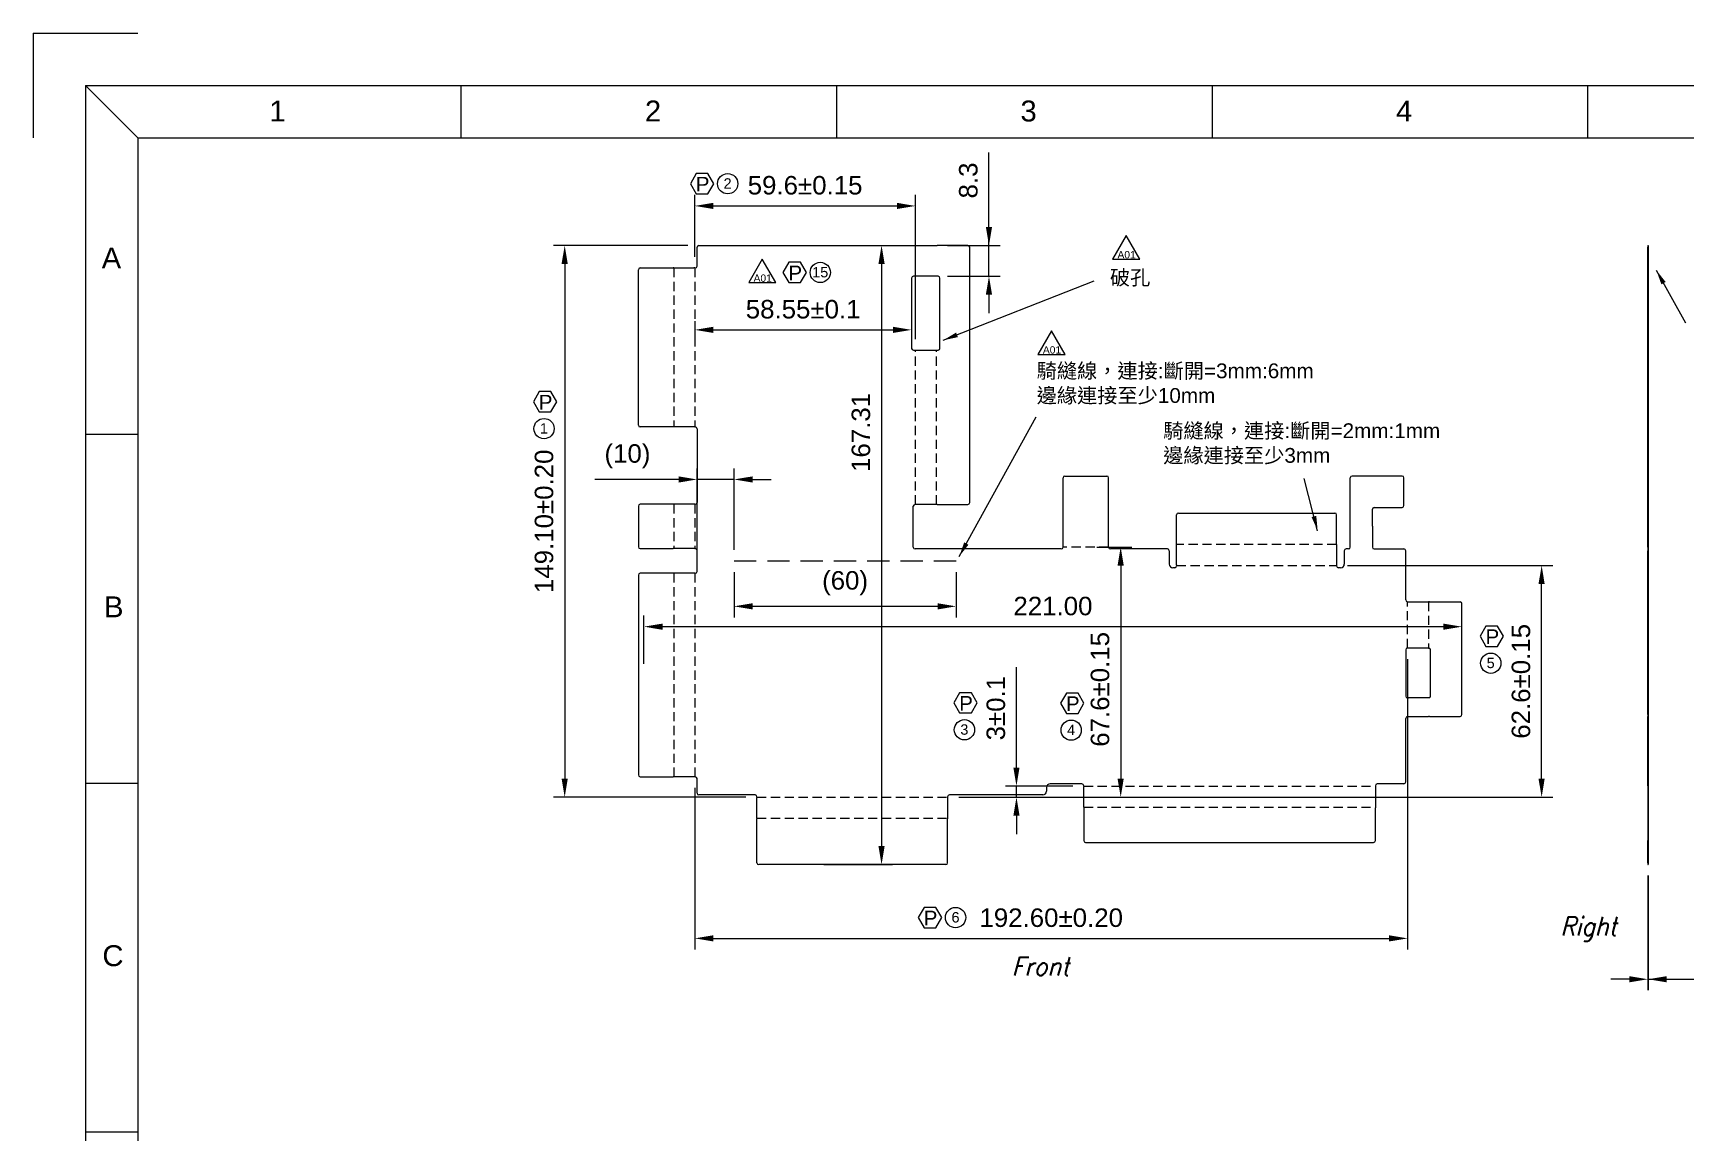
# Model space of a CAD drawing. Header units: inches. Extents: x 2178 to 3018, y 194 to 788.
# Drawn here: x 2178.1 to 2624.7, y 490.9 to 788.2 of the extents above; entities that cross this region are included whole.
import ezdxf
from ezdxf.enums import TextEntityAlignment as Align

# ---------------------------------------------------------------- set-up
doc = ezdxf.new("R2010")
doc.units = ezdxf.units.IN
doc.header["$LTSCALE"] = 5
doc.header["$MEASUREMENT"] = 0
doc.linetypes.add('DASH2', pattern=[0.75, 0.5, -0.25])
doc.layers.get('0').update_dxf_attribs({"lineweight": 0})
doc.layers.get('Defpoints').update_dxf_attribs({"lineweight": 0})
for name, color, linetype, lineweight in [('1', 7, 'Continuous', 0), ('6.FRAME', 7, 'Continuous', 0), ('DIM', 1, 'Continuous', 0)]:
    doc.layers.add(name, color=color, linetype=linetype, lineweight=lineweight)
doc.styles.add('Arial Narrow', font='ARIALN.TTF')
doc.styles.add('CONVERTER_11', font='txt.shx', dxfattribs={"width": 0.9, "oblique": 15})
doc.styles.get("Standard").update_dxf_attribs({"font": 'ARIALUNI.TTF', "height": 5})
doc.dimstyles.get("Standard").update_dxf_attribs({"dimtxt": 0.18, "dimasz": 0.18, "dimexe": 0.18, "dimexo": 0.0625, "dimgap": 0.09, "dimtad": 0, "dimtih": 1, "dimtoh": 1, "dimdec": 4, "dimzin": 0, "dimdsep": 46, "dimtxsty": 'Standard', "dimcen": 0.09, "dimadec": 0, "dimazin": 0, "dimtfac": 1, "dimtdec": 4, "dimtofl": 0, "dimtmove": 0, "dimatfit": 3, "dimfxl": 0, "dimtolj": 1, "dimtzin": 0, "dimarcsym": 0})
doc.dimstyles.new('複本 Standard', dxfattribs={"dimtxt": 4, "dimasz": 3.5, "dimexe": 2, "dimexo": 2, "dimgap": 1, "dimtad": 1, "dimdec": 1, "dimzin": 0, "dimdsep": 46, "dimtxsty": 'Standard', "dimcen": 0.09, "dimadec": 0, "dimazin": 0, "dimtfac": 1, "dimtdec": 1, "dimtix": 1, "dimtofl": 0, "dimtmove": 1, "dimatfit": 3, "dimfxl": 0, "dimtolj": 1, "dimtzin": 0, "dimarcsym": 0})

# ---------------------------------------------------------------- blocks, each defined once
blk = doc.blocks.new('*D422')
at = {"layer": 'Defpoints', "color": 0}
for p in [(2357.98, 730.79), (2321.75, 581.69), (2373.71, 581.69)]:
    blk.add_point(p, dxfattribs=at)
at = {"layer": 'DIM', "color": 1}
for p, q in [((2354.98, 730.79), (2318.75, 730.79)), ((2321.75, 725.79), (2321.75, 586.69)), ((2370.71, 581.69), (2318.75, 581.69))]:
    blk.add_line(p, q, dxfattribs=at)
for points in [[(2322.58, 725.79), (2320.91, 725.79), (2321.75, 730.79)], [(2320.91, 586.69), (2322.58, 586.69), (2321.75, 581.69)]]:
    blk.add_solid(points, dxfattribs=at)
at = {"layer": 'DIM', "color": 7, "insert": (2316.19, 656.24), "char_height": 5, "attachment_point": 5, "rotation": 90}
blk.add_mtext('\\A1;149.10%%p0.20', dxfattribs=at)
blk = doc.blocks.new('*D423')
at = {"layer": 'Defpoints', "color": 0}
for p in [(2549.51, 621.99), (2356.91, 587.19), (2549.51, 543.52)]:
    blk.add_point(p, dxfattribs=at)
at = {"layer": 'DIM', "color": 1}
for p, q in [((2549.51, 618.99), (2549.51, 540.52)), ((2356.91, 584.19), (2356.91, 540.52)), ((2361.91, 543.52), (2544.51, 543.52))]:
    blk.add_line(p, q, dxfattribs=at)
for points in [[(2361.91, 544.36), (2361.91, 542.69), (2356.91, 543.52)], [(2544.51, 542.69), (2544.51, 544.36), (2549.51, 543.52)]]:
    blk.add_solid(points, dxfattribs=at)
at = {"layer": 'DIM', "color": 7, "insert": (2453.21, 549.08), "char_height": 5, "attachment_point": 5}
blk.add_mtext('\\A1;192.60%%p0.20', dxfattribs=at)
blk = doc.blocks.new('*D424')
at = {"layer": 'Defpoints', "color": 0}
for p in [(2614.41, 563.48), (2614.51, 563.48), (2614.51, 532.48)]:
    blk.add_point(p, dxfattribs=at)
at = {"layer": 'DIM', "color": 1}
for p, q in [((2614.41, 560.48), (2614.41, 529.48)), ((2614.51, 560.48), (2614.51, 529.48)), ((2609.41, 532.48), (2604.41, 532.48)), ((2614.41, 532.48), (2614.51, 532.48)), ((2614.51, 532.48), (2658.33, 532.48)), ((2619.51, 532.48), (2624.51, 532.48))]:
    blk.add_line(p, q, dxfattribs=at)
for points in [[(2609.41, 531.64), (2609.41, 533.31), (2614.41, 532.48)], [(2619.51, 533.31), (2619.51, 531.64), (2614.51, 532.48)]]:
    blk.add_solid(points, dxfattribs=at)
at = {"layer": 'DIM', "color": 7, "insert": (2642.84, 541.46), "char_height": 5, "attachment_point": 5}
blk.add_mtext('\\A1;0.1\\S+0^ -0.02;', dxfattribs=at)
blk = doc.blocks.new('ITEM')
at = {"layer": '6.FRAME', "lineweight": 15}
blk.add_circle((0, 0), 2.34, dxfattribs=at)
at = {"layer": '6.FRAME', "lineweight": 15, "style": 'Arial Narrow'}
blk.add_attdef('99', text='', height=2.17, dxfattribs=at).set_placement((0.07, -1.07), align=Align.CENTER)
blk = doc.blocks.new('*D425')
at = {"layer": 'Defpoints', "color": 0}
for p in [(2343.18, 627.76), (2564.18, 618.87), (2343.18, 614.69)]:
    blk.add_point(p, dxfattribs=at)
at = {"layer": 'DIM'}
for p, q in [((2343.18, 617.69), (2343.18, 630.76)), ((2564.18, 621.87), (2564.18, 630.76)), ((2559.18, 627.76), (2348.18, 627.76))]:
    blk.add_line(p, q, dxfattribs=at)
for points in [[(2348.18, 628.59), (2348.18, 626.92), (2343.18, 627.76)], [(2559.18, 626.92), (2559.18, 628.59), (2564.18, 627.76)]]:
    blk.add_solid(points, dxfattribs=at)
at = {"layer": 'DIM', "color": 7, "insert": (2453.68, 633.31), "char_height": 5, "attachment_point": 5}
blk.add_mtext('\\A1;221.00', dxfattribs=at)
blk = doc.blocks.new('*D426')
at = {"layer": 'Defpoints', "color": 0}
for p in [(2387.26, 730.79), (2388.73, 563.48), (2407.37, 563.48)]:
    blk.add_point(p, dxfattribs=at)
at = {"layer": 'DIM'}
for p, q in [((2390.26, 730.79), (2410.37, 730.79)), ((2407.37, 725.79), (2407.37, 568.48)), ((2391.73, 563.48), (2410.37, 563.48))]:
    blk.add_line(p, q, dxfattribs=at)
for points in [[(2408.2, 725.79), (2406.53, 725.79), (2407.37, 730.79)], [(2406.53, 568.48), (2408.2, 568.48), (2407.37, 563.48)]]:
    blk.add_solid(points, dxfattribs=at)
at = {"layer": 'DIM', "color": 7, "insert": (2401.81, 680.26), "char_height": 5, "attachment_point": 5, "rotation": 90}
blk.add_mtext('\\A1;167.31', dxfattribs=at)
blk = doc.blocks.new('*D449')
at = {"layer": 'Defpoints', "color": 0}
for p in [(2416.51, 741.47), (2356.91, 724.73), (2416.51, 702.49)]:
    blk.add_point(p, dxfattribs=at)
at = {"layer": 'DIM'}
for p, q in [((2356.91, 727.73), (2356.91, 744.47)), ((2361.91, 741.47), (2411.51, 741.47)), ((2416.51, 705.49), (2416.51, 744.47))]:
    blk.add_line(p, q, dxfattribs=at)
for points in [[(2361.91, 742.31), (2361.91, 740.64), (2356.91, 741.47)], [(2411.51, 740.64), (2411.51, 742.31), (2416.51, 741.47)]]:
    blk.add_solid(points, dxfattribs=at)
at = {"layer": 'DIM', "color": 7, "insert": (2386.71, 747.03), "char_height": 5, "attachment_point": 5}
blk.add_mtext('\\A1;59.6%%p0.15', dxfattribs=at)
blk = doc.blocks.new('*D450')
at = {"layer": 'Defpoints', "color": 0}
for p in [(2425.21, 581.69), (2443.82, 584.69), (2462.01, 584.69)]:
    blk.add_point(p, dxfattribs=at)
at = {"layer": 'DIM'}
for p, q in [((2443.82, 589.69), (2443.82, 616.8)), ((2428.21, 581.69), (2446.82, 581.69)), ((2459.01, 584.69), (2440.82, 584.69)), ((2443.82, 581.69), (2443.82, 584.69)), ((2443.82, 576.69), (2443.82, 571.69))]:
    blk.add_line(p, q, dxfattribs=at)
for points in [[(2442.99, 589.69), (2444.65, 589.69), (2443.82, 584.69)], [(2444.65, 576.69), (2442.99, 576.69), (2443.82, 581.69)]]:
    blk.add_solid(points, dxfattribs=at)
at = {"layer": 'DIM', "color": 7, "insert": (2438.27, 605.74), "char_height": 5, "attachment_point": 5, "rotation": 90}
blk.add_mtext('\\A1;3%%p0.1', dxfattribs=at)
blk = doc.blocks.new('*D451')
at = {"layer": 'Defpoints', "color": 0}
for p in [(2530.31, 644.29), (2585.72, 644.29), (2425.21, 581.69)]:
    blk.add_point(p, dxfattribs=at)
at = {"layer": 'DIM'}
for p, q in [((2533.31, 644.29), (2588.72, 644.29)), ((2585.72, 586.69), (2585.72, 639.29)), ((2428.21, 581.69), (2588.72, 581.69))]:
    blk.add_line(p, q, dxfattribs=at)
for points in [[(2586.55, 639.29), (2584.88, 639.29), (2585.72, 644.29)], [(2584.88, 586.69), (2586.55, 586.69), (2585.72, 581.69)]]:
    blk.add_solid(points, dxfattribs=at)
at = {"layer": 'DIM', "color": 7, "insert": (2580.16, 612.99), "char_height": 5, "attachment_point": 5, "rotation": 90}
blk.add_mtext('\\A1;62.6%%p0.15', dxfattribs=at)
blk = doc.blocks.new('*D452')
at = {"layer": 'Defpoints', "color": 0}
for p in [(2462.56, 649.29), (2425.21, 581.69), (2471.98, 581.69)]:
    blk.add_point(p, dxfattribs=at)
at = {"layer": 'DIM'}
for p, q in [((2465.56, 649.29), (2474.98, 649.29)), ((2471.98, 644.29), (2471.98, 586.69)), ((2428.21, 581.69), (2474.98, 581.69))]:
    blk.add_line(p, q, dxfattribs=at)
for points in [[(2472.81, 644.29), (2471.14, 644.29), (2471.98, 649.29)], [(2471.14, 586.69), (2472.81, 586.69), (2471.98, 581.69)]]:
    blk.add_solid(points, dxfattribs=at)
at = {"layer": 'DIM', "color": 7, "insert": (2466.42, 610.82), "char_height": 5, "attachment_point": 5, "rotation": 90}
blk.add_mtext('\\A1;67.6%%p0.15', dxfattribs=at)
blk = doc.blocks.new('*D472')
at = {"layer": 'Defpoints', "color": 0}
for p in [(2357.51, 667.55), (2357.51, 645.52), (2367.51, 645.52)]:
    blk.add_point(p, dxfattribs=at)
at = {"layer": 'DIM'}
for p, q in [((2357.51, 648.52), (2357.51, 670.55)), ((2367.51, 648.52), (2367.51, 670.55)), ((2352.51, 667.55), (2329.92, 667.55)), ((2367.51, 667.55), (2357.51, 667.55)), ((2372.51, 667.55), (2377.51, 667.55))]:
    blk.add_line(p, q, dxfattribs=at)
for points in [[(2352.51, 666.71), (2352.51, 668.38), (2357.51, 667.55)], [(2372.51, 668.38), (2372.51, 666.71), (2367.51, 667.55)]]:
    blk.add_solid(points, dxfattribs=at)
at = {"layer": 'DIM', "color": 7, "insert": (2338.71, 673.82), "char_height": 5, "attachment_point": 5}
blk.add_mtext('\\A1;(10)', dxfattribs=at)
blk = doc.blocks.new('*D473')
at = {"layer": 'Defpoints', "color": 0}
for p in [(2367.51, 645.52), (2427.51, 645.52), (2427.51, 633.26)]:
    blk.add_point(p, dxfattribs=at)
at = {"layer": 'DIM'}
for p, q in [((2367.51, 642.52), (2367.51, 630.26)), ((2427.51, 642.52), (2427.51, 630.26)), ((2372.51, 633.26), (2422.51, 633.26))]:
    blk.add_line(p, q, dxfattribs=at)
for points in [[(2372.51, 634.09), (2372.51, 632.42), (2367.51, 633.26)], [(2422.51, 632.42), (2422.51, 634.09), (2427.51, 633.26)]]:
    blk.add_solid(points, dxfattribs=at)
at = {"layer": 'DIM', "color": 7, "insert": (2397.51, 639.53), "char_height": 5, "attachment_point": 5}
blk.add_mtext('\\A1;(60)', dxfattribs=at)
blk = doc.blocks.new('*D483')
at = {"layer": 'Defpoints', "color": 0}
for p in [(2415.46, 721.99), (2356.91, 713.35), (2415.46, 707.98)]:
    blk.add_point(p, dxfattribs=at)
at = {"layer": 'DIM'}
for p, q in [((2415.46, 718.99), (2415.46, 704.98)), ((2356.91, 710.35), (2356.91, 704.98)), ((2361.91, 707.98), (2410.46, 707.98))]:
    blk.add_line(p, q, dxfattribs=at)
for points in [[(2361.91, 708.81), (2361.91, 707.14), (2356.91, 707.98)], [(2410.46, 707.14), (2410.46, 708.81), (2415.46, 707.98)]]:
    blk.add_solid(points, dxfattribs=at)
at = {"layer": 'DIM', "color": 7, "insert": (2386.18, 713.53), "char_height": 5, "attachment_point": 5}
blk.add_mtext('\\A1;58.55%%p0.1', dxfattribs=at)
blk = doc.blocks.new('*D484')
at = {"layer": 'Defpoints', "color": 0}
for p in [(2422.18, 730.79), (2436.39, 730.79), (2422.18, 722.49)]:
    blk.add_point(p, dxfattribs=at)
at = {"layer": 'DIM'}
for p, q in [((2436.39, 722.49), (2436.39, 755.9)), ((2436.39, 735.79), (2436.39, 740.79)), ((2425.18, 730.79), (2439.39, 730.79)), ((2436.39, 722.49), (2436.39, 730.79)), ((2425.18, 722.49), (2439.39, 722.49)), ((2436.39, 717.49), (2436.39, 712.49))]:
    blk.add_line(p, q, dxfattribs=at)
for points in [[(2435.55, 735.79), (2437.22, 735.79), (2436.39, 730.79)], [(2437.22, 717.49), (2435.55, 717.49), (2436.39, 722.49)]]:
    blk.add_solid(points, dxfattribs=at)
at = {"layer": 'DIM', "color": 7, "insert": (2430.83, 748.35), "char_height": 5, "attachment_point": 5, "rotation": 90}
blk.add_mtext('\\A1;8.3', dxfattribs=at)

msp = doc.modelspace()

# ---------------------------------------------------------------- linework, layer by layer
for p, q in [((2192.246, 774.053), (2192.246, 208.339)), ((2192.246, 774.053), (3004.046, 774.053)), ((2192.246, 774.053), (2206.388, 759.91)), ((2293.721, 774.053), (2293.721, 759.91)), ((2395.196, 774.053), (2395.196, 759.91)), ((2496.671, 774.053), (2496.671, 759.91)), ((2598.146, 774.053), (2598.146, 759.91)), ((2206.388, 759.91), (2206.388, 222.482)), ((2206.388, 759.91), (2989.903, 759.91)), ((2192.246, 679.749), (2206.388, 679.749)), ((2192.246, 585.472), (2206.388, 585.472)), ((2192.246, 491.196), (2206.388, 491.196))]:
    msp.add_line(p, q)
at = {"color": 7, "linetype": 'Continuous'}
for p, q in [((2357.507, 725.232), (2357.507, 730.286)), ((2358.007, 730.786), (2416.507, 730.786)), ((2416.507, 730.786), (2416.727, 730.786)), ((2416.727, 730.786), (2422.177, 730.786)), ((2422.177, 730.786), (2422.397, 730.786)), ((2430.677, 730.786), (2422.397, 730.786)), ((2431.177, 661.286), (2431.177, 730.286)), ((2614.407, 730.786), (2614.507, 730.786)), ((2614.407, 730.786), (2614.407, 730.286)), ((2614.407, 668.476), (2614.407, 730.286)), ((2614.507, 730.786), (2614.507, 730.286)), ((2614.507, 730.786), (2614.507, 730.286)), ((2614.507, 730.286), (2614.507, 668.476)), ((2614.507, 730.286), (2614.507, 668.476)), ((2341.677, 682.232), (2341.677, 724.232)), ((2342.177, 724.732), (2351.017, 724.732)), ((2351.237, 724.732), (2351.017, 724.732)), ((2351.237, 724.732), (2356.687, 724.732)), ((2356.907, 724.732), (2356.687, 724.732)), ((2356.907, 724.732), (2357.007, 724.732)), ((2415.457, 721.986), (2415.457, 702.986)), ((2416.507, 722.486), (2415.957, 722.486)), ((2416.727, 722.486), (2416.507, 722.486)), ((2422.177, 722.486), (2416.727, 722.486)), ((2422.397, 722.486), (2422.177, 722.486)), ((2422.657, 722.486), (2422.397, 722.486)), ((2423.157, 702.986), (2423.157, 721.986)), ((2415.957, 702.486), (2416.507, 702.486)), ((2416.507, 702.486), (2416.727, 702.486)), ((2416.727, 702.486), (2422.177, 702.486)), ((2422.177, 702.486), (2422.397, 702.486)), ((2422.397, 702.486), (2422.657, 702.486)), ((2351.017, 681.732), (2342.177, 681.732)), ((2351.237, 681.732), (2351.017, 681.732)), ((2356.687, 681.732), (2351.237, 681.732)), ((2356.907, 681.732), (2356.687, 681.732)), ((2356.907, 681.732), (2357.007, 681.732)), ((2357.507, 681.232), (2357.507, 661.354)), ((2456.407, 656.309), (2456.407, 667.976)), ((2456.907, 668.476), (2468.207, 668.476)), ((2468.707, 649.286), (2468.707, 667.976)), ((2534.007, 655.176), (2534.007, 667.976)), ((2548.007, 668.476), (2534.507, 668.476)), ((2548.507, 660.476), (2548.507, 667.976)), ((2614.407, 667.976), (2614.407, 668.476)), ((2614.507, 668.476), (2614.407, 668.476)), ((2614.407, 649.286), (2614.407, 667.976)), ((2614.507, 668.476), (2614.507, 667.976)), ((2614.507, 668.476), (2614.507, 667.976)), ((2614.507, 667.976), (2614.507, 661.286)), ((2614.507, 667.976), (2614.507, 661.286)), ((2614.507, 661.286), (2614.507, 660.786)), ((2614.507, 661.286), (2614.507, 660.786)), ((2341.677, 660.354), (2341.677, 649.354)), ((2351.017, 660.854), (2342.177, 660.854)), ((2351.237, 660.854), (2351.017, 660.854)), ((2356.687, 660.854), (2351.237, 660.854)), ((2356.907, 660.854), (2356.687, 660.854)), ((2357.007, 660.854), (2356.907, 660.854)), ((2415.907, 649.286), (2415.907, 660.286)), ((2416.507, 660.786), (2416.407, 660.786)), ((2416.727, 660.786), (2416.507, 660.786)), ((2422.177, 660.786), (2416.727, 660.786)), ((2422.397, 660.786), (2422.177, 660.786)), ((2422.397, 660.786), (2430.677, 660.786)), ((2487.107, 650.176), (2487.107, 657.976)), ((2487.607, 658.476), (2529.807, 658.476)), ((2530.307, 650.176), (2530.307, 657.976)), ((2540.007, 655.176), (2540.007, 659.476)), ((2540.507, 659.976), (2548.007, 659.976)), ((2614.507, 660.786), (2614.507, 660.286)), ((2614.507, 660.786), (2614.507, 660.286)), ((2614.507, 660.286), (2614.507, 658.476)), ((2614.507, 660.286), (2614.507, 658.476)), ((2614.507, 658.476), (2614.507, 657.976)), ((2614.507, 658.476), (2614.507, 657.976)), ((2614.507, 657.976), (2614.507, 656.309)), ((2614.507, 657.976), (2614.507, 656.309)), ((2456.407, 655.791), (2456.407, 656.309)), ((2456.407, 649.286), (2456.407, 655.791)), ((2534.007, 654.956), (2534.007, 655.176)), ((2534.007, 649.506), (2534.007, 654.956)), ((2540.007, 654.956), (2540.007, 655.176)), ((2540.007, 654.956), (2540.007, 649.506)), ((2614.507, 656.309), (2614.507, 655.791)), ((2614.507, 656.309), (2614.507, 655.791)), ((2614.507, 655.791), (2614.507, 655.176)), ((2614.507, 655.791), (2614.507, 655.176)), ((2614.507, 655.176), (2614.507, 654.956)), ((2614.507, 655.176), (2614.507, 654.956)), ((2614.507, 654.956), (2614.507, 650.785)), ((2614.507, 654.956), (2614.507, 650.785)), ((2342.177, 648.854), (2351.017, 648.854)), ((2351.237, 648.854), (2351.017, 648.854)), ((2356.687, 648.854), (2351.237, 648.854)), ((2356.907, 648.854), (2356.687, 648.854)), ((2356.907, 648.854), (2357.007, 648.854)), ((2357.507, 642.686), (2357.507, 648.354)), ((2455.907, 648.786), (2416.407, 648.786)), ((2484.607, 648.786), (2469.207, 648.786)), ((2485.107, 648.286), (2485.107, 644.686)), ((2487.107, 649.956), (2487.107, 650.176)), ((2487.107, 644.506), (2487.107, 649.956)), ((2530.307, 649.956), (2530.307, 650.176)), ((2530.307, 649.956), (2530.307, 644.506)), ((2532.407, 648.286), (2532.407, 644.686)), ((2533.507, 648.786), (2532.907, 648.786)), ((2534.007, 649.286), (2534.007, 649.506)), ((2540.007, 649.506), (2540.007, 649.286)), ((2540.507, 648.786), (2548.507, 648.786)), ((2549.007, 634.986), (2549.007, 648.286)), ((2614.407, 649.286), (2614.407, 648.786)), ((2614.407, 648.786), (2614.507, 648.786)), ((2614.407, 648.786), (2614.407, 648.286)), ((2614.407, 634.986), (2614.407, 648.286)), ((2614.507, 650.785), (2614.507, 650.456)), ((2614.507, 650.785), (2614.507, 650.456)), ((2614.507, 650.456), (2614.507, 650.176)), ((2614.507, 650.456), (2614.507, 650.176)), ((2614.507, 650.176), (2614.507, 649.956)), ((2614.507, 650.176), (2614.507, 649.956)), ((2614.507, 649.956), (2614.507, 649.506)), ((2614.507, 649.956), (2614.507, 649.506)), ((2614.507, 649.506), (2614.507, 649.286)), ((2614.507, 649.506), (2614.507, 649.286)), ((2614.507, 649.286), (2614.507, 648.786)), ((2614.507, 649.286), (2614.507, 648.786)), ((2614.507, 648.786), (2614.507, 648.286)), ((2614.507, 648.786), (2614.507, 648.286)), ((2614.507, 648.286), (2614.507, 644.686)), ((2614.507, 648.286), (2614.507, 644.686)), ((2486.607, 643.686), (2486.107, 643.686)), ((2487.107, 644.506), (2487.107, 644.286)), ((2487.107, 644.286), (2487.107, 644.186)), ((2530.307, 644.506), (2530.307, 644.286)), ((2530.307, 644.186), (2530.307, 644.286)), ((2531.407, 643.686), (2530.807, 643.686)), ((2614.507, 644.686), (2614.507, 644.506)), ((2614.507, 644.686), (2614.507, 644.506)), ((2614.507, 644.506), (2614.507, 644.286)), ((2614.507, 644.506), (2614.507, 644.286)), ((2614.507, 644.286), (2614.507, 644.186)), ((2614.507, 644.286), (2614.507, 644.186)), ((2614.507, 644.186), (2614.507, 643.686)), ((2614.507, 644.186), (2614.507, 643.686)), ((2614.507, 643.686), (2614.507, 634.986)), ((2614.507, 643.686), (2614.507, 634.986)), ((2341.677, 641.686), (2341.677, 587.686)), ((2351.017, 642.186), (2342.177, 642.186)), ((2351.237, 642.186), (2351.017, 642.186)), ((2356.687, 642.186), (2351.237, 642.186)), ((2356.907, 642.186), (2356.687, 642.186)), ((2357.007, 642.186), (2356.907, 642.186)), ((2549.507, 634.486), (2549.727, 634.486)), ((2549.727, 634.486), (2555.177, 634.486)), ((2555.397, 634.486), (2555.177, 634.486)), ((2555.397, 634.486), (2563.677, 634.486)), ((2614.407, 634.486), (2614.407, 634.986)), ((2614.407, 633.986), (2614.407, 634.486)), ((2614.507, 634.486), (2614.407, 634.486)), ((2614.507, 634.986), (2614.507, 634.486)), ((2614.507, 634.986), (2614.507, 634.486)), ((2614.507, 634.486), (2614.507, 633.986)), ((2614.507, 634.486), (2614.507, 633.986)), ((2564.177, 603.986), (2564.177, 633.986)), ((2614.407, 603.986), (2614.407, 633.986)), ((2614.507, 633.986), (2614.507, 628.786)), ((2614.507, 633.986), (2614.507, 628.786)), ((2614.507, 628.786), (2614.507, 621.986)), ((2614.507, 628.786), (2614.507, 621.986)), ((2549.007, 621.486), (2549.007, 608.986)), ((2549.727, 621.986), (2549.507, 621.986)), ((2553.427, 621.986), (2549.727, 621.986)), ((2553.427, 621.986), (2553.427, 621.976)), ((2555.177, 621.986), (2553.427, 621.986)), ((2555.177, 621.976), (2553.427, 621.976)), ((2555.177, 621.986), (2555.177, 621.976)), ((2555.697, 608.986), (2555.697, 621.486)), ((2614.507, 621.986), (2614.507, 621.486)), ((2614.507, 621.986), (2614.507, 621.486)), ((2614.507, 621.486), (2614.507, 608.986)), ((2614.507, 621.486), (2614.507, 608.986)), ((2549.507, 608.486), (2549.727, 608.486)), ((2553.427, 608.486), (2549.727, 608.486)), ((2553.427, 608.496), (2553.427, 608.486)), ((2555.177, 608.496), (2553.427, 608.496)), ((2555.177, 608.486), (2553.427, 608.486)), ((2555.177, 608.496), (2555.177, 608.486)), ((2614.507, 608.986), (2614.507, 608.486)), ((2614.507, 608.986), (2614.507, 608.486)), ((2614.507, 608.486), (2614.507, 603.986)), ((2614.507, 608.486), (2614.507, 603.986)), ((2549.007, 585.786), (2549.007, 602.986)), ((2549.507, 603.486), (2549.727, 603.486)), ((2549.727, 603.486), (2555.177, 603.486)), ((2555.397, 603.486), (2555.177, 603.486)), ((2555.397, 603.486), (2563.677, 603.486)), ((2614.407, 603.986), (2614.407, 603.486)), ((2614.407, 603.486), (2614.507, 603.486)), ((2614.407, 602.986), (2614.407, 603.486)), ((2614.407, 585.786), (2614.407, 602.986)), ((2614.507, 603.986), (2614.507, 603.486)), ((2614.507, 603.986), (2614.507, 603.486)), ((2614.507, 603.486), (2614.507, 602.986)), ((2614.507, 603.486), (2614.507, 602.986)), ((2614.507, 602.986), (2614.507, 585.786)), ((2614.507, 602.986), (2614.507, 585.786)), ((2342.177, 587.186), (2351.017, 587.186)), ((2351.237, 587.186), (2351.017, 587.186)), ((2356.687, 587.186), (2351.237, 587.186)), ((2356.907, 587.186), (2356.687, 587.186)), ((2357.007, 587.186), (2356.907, 587.186)), ((2357.507, 582.786), (2357.507, 586.686)), ((2461.507, 585.286), (2452.957, 585.286)), ((2548.507, 585.286), (2541.307, 585.286)), ((2614.407, 585.286), (2614.407, 585.786)), ((2614.407, 584.786), (2614.407, 585.286)), ((2614.507, 585.286), (2614.407, 585.286)), ((2614.507, 585.786), (2614.507, 585.286)), ((2614.507, 585.786), (2614.507, 585.286)), ((2614.507, 585.286), (2614.507, 584.786)), ((2614.507, 585.286), (2614.507, 584.786)), ((2373.207, 582.286), (2358.007, 582.286)), ((2373.707, 581.686), (2373.707, 581.786)), ((2373.707, 581.686), (2373.707, 581.466)), ((2373.707, 576.016), (2373.707, 581.466)), ((2425.207, 581.786), (2425.207, 581.686)), ((2425.207, 581.686), (2425.207, 581.466)), ((2425.207, 581.466), (2425.207, 576.016)), ((2450.957, 582.286), (2425.707, 582.286)), ((2451.957, 584.286), (2451.957, 583.286)), ((2462.007, 584.686), (2462.007, 584.786)), ((2462.007, 584.686), (2462.007, 584.466)), ((2462.007, 579.016), (2462.007, 584.466)), ((2540.807, 584.786), (2540.807, 584.686)), ((2540.807, 584.686), (2540.807, 584.466)), ((2540.807, 584.466), (2540.807, 579.016)), ((2614.407, 584.786), (2614.407, 569.976)), ((2614.507, 584.786), (2614.507, 584.686)), ((2614.507, 584.786), (2614.507, 584.686)), ((2614.507, 584.686), (2614.507, 584.466)), ((2614.507, 584.686), (2614.507, 584.466)), ((2614.507, 584.466), (2614.507, 584.286)), ((2614.507, 584.466), (2614.507, 584.286)), ((2614.507, 584.286), (2614.507, 583.286)), ((2614.507, 584.286), (2614.507, 583.286)), ((2614.507, 583.286), (2614.507, 582.286)), ((2614.507, 583.286), (2614.507, 582.286)), ((2614.507, 582.286), (2614.507, 581.786)), ((2614.507, 582.286), (2614.507, 581.786)), ((2614.507, 581.786), (2614.507, 581.686)), ((2614.507, 581.786), (2614.507, 581.686)), ((2614.507, 581.686), (2614.507, 581.466)), ((2614.507, 581.686), (2614.507, 581.466)), ((2614.507, 581.466), (2614.507, 579.016)), ((2614.507, 581.466), (2614.507, 579.016)), ((2462.007, 579.016), (2462.007, 578.796)), ((2462.007, 578.796), (2462.007, 569.976)), ((2540.807, 579.016), (2540.807, 578.796)), ((2540.807, 569.976), (2540.807, 578.796)), ((2614.507, 579.016), (2614.507, 578.796)), ((2614.507, 579.016), (2614.507, 578.796)), ((2614.507, 578.796), (2614.507, 576.016)), ((2614.507, 578.796), (2614.507, 576.016)), ((2373.707, 576.016), (2373.707, 575.796)), ((2373.707, 563.976), (2373.707, 575.796)), ((2425.207, 576.016), (2425.207, 575.796)), ((2425.207, 563.976), (2425.207, 575.796)), ((2614.507, 576.016), (2614.507, 575.796)), ((2614.507, 576.016), (2614.507, 575.796)), ((2614.507, 575.796), (2614.507, 569.976)), ((2614.507, 575.796), (2614.507, 569.976)), ((2462.507, 569.476), (2540.307, 569.476)), ((2614.407, 569.476), (2614.407, 569.976)), ((2614.407, 569.476), (2614.507, 569.476)), ((2614.407, 563.976), (2614.407, 569.476)), ((2614.507, 569.976), (2614.507, 569.476)), ((2614.507, 569.976), (2614.507, 569.476)), ((2614.507, 569.476), (2614.507, 563.976)), ((2614.507, 569.476), (2614.507, 563.976)), ((2424.707, 563.476), (2374.207, 563.476)), ((2614.407, 563.976), (2614.407, 563.476)), ((2614.407, 563.476), (2614.507, 563.476)), ((2614.507, 563.976), (2614.507, 563.476)), ((2614.507, 563.976), (2614.507, 563.476))]:
    msp.add_line(p, q, dxfattribs=at)
at = {"color": 124, "linetype": 'Continuous'}
for p, q in [((2614.407, 730.286), (2614.507, 730.286)), ((2614.507, 667.976), (2614.407, 667.976)), ((2614.507, 649.286), (2614.407, 649.286)), ((2614.407, 648.286), (2614.507, 648.286)), ((2614.407, 634.986), (2614.507, 634.986)), ((2614.507, 633.986), (2614.407, 633.986)), ((2614.407, 603.986), (2614.507, 603.986)), ((2614.407, 602.986), (2614.507, 602.986)), ((2614.507, 585.786), (2614.407, 585.786)), ((2614.507, 584.786), (2614.407, 584.786)), ((2614.407, 569.976), (2614.507, 569.976)), ((2614.407, 563.976), (2614.507, 563.976))]:
    msp.add_line(p, q, dxfattribs=at)
at = {"color": 124, "linetype": 'DASH2'}
for p, q in [((2351.237, 724.732), (2351.237, 681.732)), ((2356.907, 724.732), (2356.907, 681.732)), ((2416.507, 660.786), (2416.507, 702.486)), ((2422.177, 660.786), (2422.177, 702.486)), ((2351.237, 660.854), (2351.237, 648.854)), ((2356.907, 660.854), (2356.907, 648.854)), ((2468.707, 649.286), (2456.407, 649.286)), ((2530.307, 649.956), (2487.107, 649.956)), ((2487.107, 644.286), (2530.307, 644.286)), ((2351.237, 642.186), (2351.237, 587.186)), ((2356.907, 642.186), (2356.907, 587.186)), ((2549.507, 621.986), (2549.507, 634.486)), ((2555.177, 634.486), (2555.177, 621.986)), ((2373.707, 581.686), (2425.207, 581.686)), ((2462.007, 584.686), (2540.807, 584.686)), ((2462.007, 579.016), (2540.807, 579.016)), ((2373.707, 576.016), (2425.207, 576.016))]:
    msp.add_line(p, q, dxfattribs=at)
at = {"color": 124}
for p, q in [((2367.507, 645.52), (2373.507, 645.52)), ((2376.507, 645.52), (2382.507, 645.52)), ((2385.507, 645.52), (2391.507, 645.52)), ((2394.507, 645.52), (2400.507, 645.52)), ((2403.507, 645.52), (2409.507, 645.52)), ((2412.507, 645.52), (2418.507, 645.52)), ((2421.507, 645.52), (2427.507, 645.52))]:
    msp.add_line(p, q, dxfattribs=at)
for points in [[(2362.031, 747.481), (2360.45, 750.221), (2357.286, 750.221), (2355.704, 747.481), (2357.286, 744.741), (2360.45, 744.741)], [(2469.79, 727.077), (2477.144, 727.077), (2473.467, 733.446)], [(2371.467, 720.754), (2378.821, 720.754), (2375.144, 727.123)], [(2387.06, 723.497), (2385.479, 726.237), (2382.315, 726.237), (2380.734, 723.497), (2382.315, 720.758), (2385.479, 720.758)], [(2449.633, 701.351), (2456.987, 701.351), (2453.31, 707.72)], [(2319.611, 688.556), (2318.029, 691.296), (2314.865, 691.296), (2313.284, 688.556), (2314.865, 685.817), (2318.029, 685.817)], [(2575.42, 625.165), (2573.838, 627.905), (2570.675, 627.905), (2569.093, 625.165), (2570.675, 622.425), (2573.838, 622.425)], [(2433.213, 607.173), (2431.631, 609.912), (2428.468, 609.912), (2426.886, 607.173), (2428.468, 604.433), (2431.631, 604.433)], [(2462.053, 607.067), (2460.472, 609.806), (2457.308, 609.806), (2455.726, 607.067), (2457.308, 604.327), (2460.472, 604.327)], [(2423.616, 549.138), (2422.034, 551.878), (2418.871, 551.878), (2417.289, 549.138), (2418.871, 546.399), (2422.034, 546.399)]]:
    msp.add_lwpolyline(points, close=True)
at = {"color": 7, "linetype": 'Continuous'}
for centre, radius, start, end in [((2358.007, 730.286), 0.5, 90, 180), ((2430.677, 730.286), 0.5, 0, 90), ((2342.177, 724.232), 0.5, 90, 180), ((2357.007, 725.232), 0.5, 270, 0), ((2415.957, 721.986), 0.5, 90, 180), ((2422.657, 721.986), 0.5, 0, 90), ((2415.957, 702.986), 0.5, 180, 270), ((2422.657, 702.986), 0.5, 270, 0), ((2342.177, 682.232), 0.5, 180, 270), ((2357.007, 681.232), 0.5, 0, 90), ((2456.907, 667.976), 0.5, 90, 180), ((2468.207, 667.976), 0.5, 0, 90), ((2534.507, 667.976), 0.5, 90, 180), ((2548.007, 667.976), 0.5, 0, 90), ((2357.007, 661.354), 0.5, 270, 0), ((2430.677, 661.286), 0.5, 270, 0), ((2342.177, 660.354), 0.5, 90, 180), ((2416.407, 660.286), 0.5, 90, 180), ((2487.607, 657.976), 0.5, 90, 180), ((2529.807, 657.976), 0.5, 0, 90), ((2540.507, 659.476), 0.5, 90, 180), ((2548.007, 660.476), 0.5, 270, 0), ((2342.177, 649.354), 0.5, 180, 270), ((2357.007, 648.354), 0.5, 0, 90), ((2416.407, 649.286), 0.5, 180, 270), ((2455.907, 649.286), 0.5, 270, 0), ((2469.207, 649.286), 0.5, 180, 270), ((2484.607, 648.286), 0.5, 0, 90), ((2532.907, 648.286), 0.5, 90, 180), ((2533.507, 649.286), 0.5, 270, 0), ((2540.507, 649.286), 0.5, 180, 270), ((2548.507, 648.286), 0.5, 0, 90), ((2486.107, 644.686), 1, 180, 270), ((2486.607, 644.186), 0.5, 270, 0), ((2530.807, 644.186), 0.5, 180, 270), ((2531.407, 644.686), 1, 270, 0), ((2342.177, 641.686), 0.5, 90, 180), ((2357.007, 642.686), 0.5, 270, 0), ((2549.507, 634.986), 0.5, 180, 270), ((2563.677, 633.986), 0.5, 0, 90), ((2549.507, 621.486), 0.5, 90, 180), ((2555.197, 621.486), 0.5, 0, 66.42184), ((2549.507, 608.986), 0.5, 180, 270), ((2555.197, 608.986), 0.5, 293.57816, 0), ((2549.507, 602.986), 0.5, 90, 180), ((2563.677, 603.986), 0.5, 270, 0), ((2342.177, 587.686), 0.5, 180, 270), ((2357.007, 586.686), 0.5, 0, 90), ((2452.957, 584.286), 1, 90, 180), ((2461.507, 584.786), 0.5, 0, 90), ((2541.307, 584.786), 0.5, 90, 180), ((2548.507, 585.786), 0.5, 270, 0), ((2358.007, 582.786), 0.5, 180, 270), ((2373.207, 581.786), 0.5, 0, 90), ((2425.707, 581.786), 0.5, 90, 180), ((2450.957, 583.286), 1, 270, 0), ((2462.507, 569.976), 0.5, 180, 270), ((2540.307, 569.976), 0.5, 270, 0), ((2374.207, 563.976), 0.5, 180, 270), ((2424.707, 563.976), 0.5, 270, 0)]:
    msp.add_arc(centre, radius, start, end, dxfattribs=at)
for points in [[(2555.177, 621.986), (2555.209, 621.986), (2555.233, 621.985), (2555.262, 621.984), (2555.289, 621.982), (2555.317, 621.977), (2555.344, 621.97), (2555.371, 621.958), (2555.397, 621.944)], [(2555.177, 621.976), (2555.21, 621.975), (2555.234, 621.974), (2555.264, 621.971), (2555.29, 621.968), (2555.346, 621.958), (2555.397, 621.944)], [(2555.397, 608.527), (2555.346, 608.513), (2555.29, 608.503), (2555.264, 608.5), (2555.234, 608.498), (2555.21, 608.496), (2555.177, 608.496)], [(2555.397, 608.527), (2555.371, 608.513), (2555.344, 608.502), (2555.317, 608.494), (2555.289, 608.489), (2555.262, 608.487), (2555.233, 608.486), (2555.209, 608.486), (2555.177, 608.486)]]:
    msp.add_spline(points, degree=3, dxfattribs=at)
at = {"layer": 'Defpoints'}
for q in [(2206.388, 788.196), (2178.103, 759.91)]:
    msp.add_line((2178.103, 788.196), q, dxfattribs=at)

# ---------------------------------------------------------------- block references
ref = msp.add_blockref('ITEM', (2365.789, 747.481), dxfattribs=dict(xscale=1.171284721668329, yscale=1.171284721667133, zscale=1.171284721667231))
ref.add_attrib('99', '2', dxfattribs={"layer": '6.FRAME', "lineweight": 15, "height": 2.806}).set_placement((2365.768, 746.146), align=Align.CENTER)
ref = msp.add_blockref('ITEM', (2390.818, 723.497), dxfattribs=dict(xscale=1.171284721668329, yscale=1.171284721667133, zscale=1.171284721667231))
ref.add_attrib('99', '15', dxfattribs={"layer": '6.FRAME', "lineweight": 15, "height": 2.8057}).set_placement((2390.797, 722.163), align=Align.CENTER)
ref = msp.add_blockref('ITEM', (2316.164, 681.281), dxfattribs=dict(xscale=1.171284721668329, yscale=1.171284721667133, zscale=1.171284721667231))
ref.add_attrib('99', '1', dxfattribs={"layer": '6.FRAME', "lineweight": 15, "height": 2.806}).set_placement((2316.143, 679.947), align=Align.CENTER)
ref = msp.add_blockref('ITEM', (2571.973, 617.89), dxfattribs=dict(xscale=1.171284721668329, yscale=1.171284721667133, zscale=1.171284721667231))
ref.add_attrib('99', '5', dxfattribs={"layer": '6.FRAME', "lineweight": 15, "height": 2.806}).set_placement((2571.953, 616.555), align=Align.CENTER)
ref = msp.add_blockref('ITEM', (2429.766, 599.897), dxfattribs=dict(xscale=1.171284721668329, yscale=1.171284721667133, zscale=1.171284721667231))
ref.add_attrib('99', '3', dxfattribs={"layer": '6.FRAME', "lineweight": 15, "height": 2.806}).set_placement((2429.745, 598.563), align=Align.CENTER)
ref = msp.add_blockref('ITEM', (2458.606, 599.792), dxfattribs=dict(xscale=1.171284721668329, yscale=1.171284721667133, zscale=1.171284721667231))
ref.add_attrib('99', '4', dxfattribs={"layer": '6.FRAME', "lineweight": 15, "height": 2.806}).set_placement((2458.586, 598.457), align=Align.CENTER)
ref = msp.add_blockref('ITEM', (2427.373, 549.138), dxfattribs=dict(xscale=1.171284721668329, yscale=1.171284721667133, zscale=1.171284721667231))
ref.add_attrib('99', '6', dxfattribs={"layer": '6.FRAME', "lineweight": 15, "height": 2.806}).set_placement((2427.353, 547.804), align=Align.CENTER)

# ---------------------------------------------------------------- texts
at = {"color": 0}
for p in [(2357.173, 745.374), (2382.203, 721.39), (2314.753, 686.449), (2570.562, 623.058), (2428.355, 605.065), (2457.195, 604.959), (2418.758, 547.031)]:
    msp.add_text('P', height=3.963, dxfattribs=at).set_placement(p)
at = {"attachment_point": 1}
for s, insert, char_height, width in [('{1}', (2241.946, 769.957), 5.6571, 5.1102), ('{2}', (2343.421, 769.957), 5.6571, 5.1102), ('{3}', (2444.896, 769.957), 5.6571, 5.1102), ('{4}', (2546.371, 769.957), 5.6571, 5.1102), ('{A}', (2196.647, 730.226), 5.6571, 5.1102), ('{A01}', (2471.122, 729.277), 1.98, 118.48846), ('{A01}', (2372.799, 722.953), 1.98, 118.48846), ('{A01}', (2450.965, 703.551), 1.98, 118.48846), ('{B}', (2197.274, 635.95), 5.6571, 5.1102), ('{C}', (2196.843, 541.673), 5.6571, 5.1102)]:
    msp.add_mtext(s, dxfattribs=dict(at, insert=insert, char_height=char_height, width=width))
at = {"lineweight": 0, "char_height": 4, "width": 90.63184, "attachment_point": 1}
for s, insert in [('{破孔}', (2469.062, 724.121)), ('{騎縫線，連接:斷開=3mm:6mm\\P邊緣連接至少10mm}', (2449.287, 698.909)), ('{騎縫線，連接:斷開=2mm:1mm\\P邊緣連接至少3mm}', (2483.473, 682.719))]:
    msp.add_mtext(s, dxfattribs=dict(at, insert=insert))
at = {"layer": '1', "color": 4, "linetype": 'Continuous', "style": 'CONVERTER_11', "oblique": 15, "width": 0.9}
msp.add_text('Right', height=5, dxfattribs=at).set_placement((2590.811, 544.301))
at = {"layer": 'DIM', "color": 4, "linetype": 'Continuous', "style": 'CONVERTER_11', "oblique": 15, "width": 0.9}
msp.add_text('Front', height=5, dxfattribs=at).set_placement((2442.507, 533.476))

# ---------------------------------------------------------------- dimensions: what is measured, and where the dimension line sits
at = {"layer": 'DIM'}
for base, p1, p2, override, picture, middle in [((2436.388, 730.786), (2422.177, 722.486), (2422.177, 730.786), {"dimtxt": 4, "dimasz": 5, "dimexe": 3, "dimexo": 3, "dimgap": 3, "dimtad": 3, "dimtih": 0, "dimtoh": 0, "dimdec": 2, "dimlfac": 1, "dimzin": 8, "dimcen": 0, "dimclrd": 256, "dimclre": 256, "dimclrt": 7, "dimtp": 0.1, "dimtm": 0.1, "dimtdec": 2, "dimtofl": 1, "dimatfit": 0, "dimlwd": 65535, "dimlwe": 65535}, '*D484', (2436.388, 748.345)), ((2321.747, 581.686), (2357.985, 730.785), (2373.707, 581.686), {"dimtxt": 4, "dimasz": 5, "dimexe": 3, "dimexo": 3, "dimgap": 3, "dimtad": 3, "dimtih": 0, "dimtoh": 0, "dimdec": 2, "dimcen": 0, "dimclrd": 1, "dimclre": 1, "dimclrt": 7, "dimtol": 1, "dimlim": 0, "dimtp": 0.2, "dimtm": 0.2, "dimtdec": 2, "dimtofl": 1, "dimatfit": 0, "dimlwd": 65535, "dimlwe": 65535}, '*D422', (2321.747, 656.236)), ((2407.366, 563.476), (2387.257, 730.786), (2388.727, 563.476), {"dimtxt": 4, "dimasz": 5, "dimexe": 3, "dimexo": 3, "dimgap": 3, "dimtad": 3, "dimtih": 0, "dimtoh": 0, "dimdec": 2, "dimcen": 0, "dimclrd": 256, "dimclre": 256, "dimclrt": 7, "dimtp": 0.1, "dimtm": 0.1, "dimtdec": 2, "dimtofl": 1, "dimatfit": 0, "dimlwd": 65535, "dimlwe": 65535}, '*D426', (2407.366, 680.263)), ((2471.976, 581.686), (2462.557, 649.286), (2425.207, 581.686), {"dimtxt": 4, "dimasz": 5, "dimexe": 3, "dimexo": 3, "dimgap": 3, "dimtad": 3, "dimtih": 0, "dimtoh": 0, "dimdec": 2, "dimzin": 8, "dimcen": 0, "dimclrd": 256, "dimclre": 256, "dimclrt": 7, "dimtol": 1, "dimlim": 0, "dimtp": 0.15, "dimtm": 0.15, "dimtdec": 2, "dimtofl": 1, "dimatfit": 0, "dimtzin": 8, "dimlwd": 65535, "dimlwe": 65535}, '*D452', (2471.976, 610.825))]:
    dim = msp.add_linear_dim(base=base, p1=p1, p2=p2, angle=90, dimstyle='Standard', override=override, dxfattribs=at)
    dim.commit()
    dim.dimension.update_dxf_attribs({"geometry": picture, "text_midpoint": middle, "dimtype": 160})
for base, p1, p2, override, picture, middle in [((2416.507, 741.473), (2356.907, 724.732), (2416.507, 702.486), {"dimtxt": 4, "dimasz": 5, "dimexe": 3, "dimexo": 3, "dimgap": 3, "dimtad": 3, "dimtih": 0, "dimtoh": 0, "dimdec": 2, "dimzin": 8, "dimcen": 0, "dimclrd": 256, "dimclre": 256, "dimclrt": 7, "dimtol": 1, "dimlim": 0, "dimtp": 0.15, "dimtm": 0.15, "dimtdec": 2, "dimtofl": 1, "dimatfit": 0, "dimtzin": 8, "dimlwd": 65535, "dimlwe": 65535}, '*D449', (2386.707, 747.028)), ((2415.457, 707.977), (2356.907, 713.354), (2415.457, 721.986), {"dimtxt": 4, "dimasz": 5, "dimexe": 3, "dimexo": 3, "dimgap": 3, "dimtad": 3, "dimtih": 0, "dimtoh": 0, "dimdec": 2, "dimlfac": 1, "dimcen": 0, "dimclrd": 256, "dimclre": 256, "dimclrt": 7, "dimtol": 1, "dimlim": 0, "dimtp": 0.1, "dimtm": 0.1, "dimtdec": 2, "dimtofl": 1, "dimatfit": 0, "dimtzin": 8, "dimlwd": 65535, "dimlwe": 65535}, '*D483', (2386.182, 713.532)), ((2343.177, 627.758), (2564.177, 618.872), (2343.177, 614.686), {"dimtxt": 4, "dimasz": 5, "dimexe": 3, "dimexo": 3, "dimgap": 3, "dimtad": 3, "dimtih": 0, "dimtoh": 0, "dimdec": 2, "dimcen": 0, "dimclrd": 256, "dimclre": 256, "dimclrt": 7, "dimtp": 0.1, "dimtm": 0.1, "dimtdec": 2, "dimtofl": 1, "dimatfit": 0, "dimlwd": 65535, "dimlwe": 65535}, '*D425', (2453.677, 633.313)), ((2549.507, 543.524), (2356.907, 587.186), (2549.507, 621.986), {"dimtxt": 4, "dimasz": 5, "dimexe": 3, "dimexo": 3, "dimgap": 3, "dimtad": 3, "dimtih": 0, "dimtoh": 0, "dimdec": 2, "dimcen": 0, "dimclrd": 1, "dimclre": 1, "dimclrt": 7, "dimtol": 1, "dimlim": 0, "dimtp": 0.2, "dimtm": 0.2, "dimtdec": 2, "dimtofl": 1, "dimatfit": 0, "dimlwd": 65535, "dimlwe": 65535}, '*D423', (2453.207, 549.079))]:
    dim = msp.add_linear_dim(base=base, p1=p1, p2=p2, dimstyle='Standard', override=override, dxfattribs=at)
    dim.commit()
    dim.dimension.update_dxf_attribs({"geometry": picture, "text_midpoint": middle})
dim = msp.add_linear_dim(base=(2357.507, 667.545), p1=(2367.507, 645.52), p2=(2357.507, 645.52), text='(<>)', dimstyle='Standard', override={"dimtxt": 4, "dimasz": 5, "dimexe": 3, "dimexo": 3, "dimgap": 3, "dimtad": 3, "dimtih": 0, "dimtoh": 0, "dimdec": 2, "dimzin": 8, "dimcen": 0, "dimclrd": 256, "dimclre": 256, "dimclrt": 7, "dimtp": 0.1, "dimtm": 0.1, "dimtdec": 2, "dimtofl": 1, "dimatfit": 0, "dimlwd": 65535, "dimlwe": 65535}, dxfattribs=at)
dim.commit()
dim.dimension.update_dxf_attribs({"geometry": '*D472', "text_midpoint": (2338.711, 673.821)})
dim = msp.add_linear_dim(base=(2427.507, 633.256), p1=(2367.507, 645.52), p2=(2427.507, 645.52), text='(<>)', dimstyle='Standard', override={"dimtxt": 4, "dimasz": 5, "dimexe": 3, "dimexo": 3, "dimgap": 3, "dimtad": 3, "dimtih": 0, "dimtoh": 0, "dimdec": 2, "dimzin": 8, "dimcen": 0, "dimclrd": 256, "dimclre": 256, "dimclrt": 7, "dimtp": 0.1, "dimtm": 0.1, "dimtdec": 2, "dimtofl": 1, "dimatfit": 0, "dimlwd": 65535, "dimlwe": 65535}, dxfattribs=at)
dim.commit()
dim.dimension.update_dxf_attribs({"geometry": '*D473', "text_midpoint": (2397.507, 633.256), "dimtype": 160})
for base, p2, override, picture, middle in [((2585.715, 644.286), (2530.307, 644.286), {"dimtxt": 4, "dimasz": 5, "dimexe": 3, "dimexo": 3, "dimgap": 3, "dimtad": 3, "dimtih": 0, "dimtoh": 0, "dimdec": 2, "dimzin": 8, "dimcen": 0, "dimclrd": 256, "dimclre": 256, "dimclrt": 7, "dimtol": 1, "dimlim": 0, "dimtp": 0.15, "dimtm": 0.15, "dimtdec": 2, "dimtofl": 1, "dimatfit": 0, "dimtzin": 8, "dimlwd": 65535, "dimlwe": 65535}, '*D451', (2580.16, 612.986)), ((2443.82, 584.686), (2462.007, 584.686), {"dimtxt": 4, "dimasz": 5, "dimexe": 3, "dimexo": 3, "dimgap": 3, "dimtad": 3, "dimtih": 0, "dimtoh": 0, "dimdec": 2, "dimzin": 8, "dimcen": 0, "dimclrd": 256, "dimclre": 256, "dimclrt": 7, "dimtol": 1, "dimlim": 0, "dimtp": 0.1, "dimtm": 0.1, "dimtdec": 2, "dimtofl": 1, "dimatfit": 0, "dimtzin": 8, "dimlwd": 65535, "dimlwe": 65535}, '*D450', (2438.265, 605.744))]:
    dim = msp.add_linear_dim(base=base, p1=(2425.207, 581.686), p2=p2, angle=90, dimstyle='Standard', override=override, dxfattribs=at)
    dim.commit()
    dim.dimension.update_dxf_attribs({"geometry": picture, "text_midpoint": middle})
dim = msp.add_linear_dim(base=(2614.507, 532.478), p1=(2614.407, 563.476), p2=(2614.507, 563.476), dimstyle='Standard', override={"dimtxt": 4, "dimasz": 5, "dimexe": 3, "dimexo": 3, "dimgap": 3, "dimtad": 3, "dimtih": 0, "dimtoh": 0, "dimdec": 2, "dimzin": 8, "dimcen": 0, "dimclrd": 1, "dimclre": 1, "dimclrt": 7, "dimtol": 1, "dimlim": 0, "dimtp": 0, "dimtm": 0.02, "dimtdec": 2, "dimtofl": 1, "dimatfit": 0, "dimtzin": 8, "dimlwd": 65535, "dimlwe": 65535}, dxfattribs=at)
dim.commit()
dim.dimension.update_dxf_attribs({"geometry": '*D424', "text_midpoint": (2642.839, 532.478), "dimtype": 160})

# ---------------------------------------------------------------- leaders
at = {"lineweight": 0}
for points in [[(2616.714, 724.093), (2624.633, 709.871)], [(2424.033, 705.162), (2464.812, 721.27)], [(2428.339, 646.718), (2449.174, 684.513)], [(2525.205, 653.681), (2521.514, 667.828)]]:
    msp.add_leader(points, dimstyle='複本 Standard', override={"dimasz": 4, "dimtih": 1, "dimtoh": 1, "dimdec": 2, "dimzin": 8, "dimclrt": 7, "dimtp": 0.1, "dimtm": 0.1}, dxfattribs=at)

doc.saveas('drawing.dxf')
